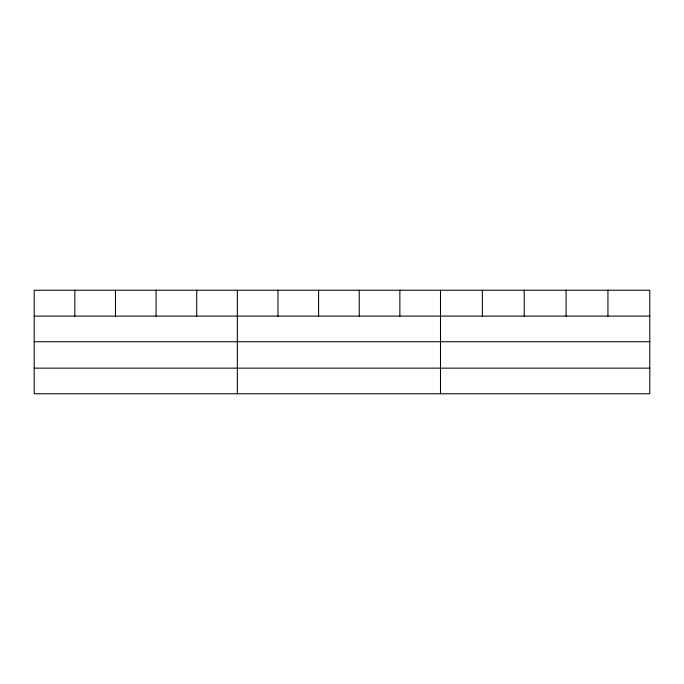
<?xml version="1.0" encoding="UTF-8"?>
<svg xmlns="http://www.w3.org/2000/svg" width="684" height="684" viewBox="0 0 684 684"><rect width="100%" height="100%" fill="white"/><g stroke="black" fill="none" stroke-linecap="round" stroke-linejoin="round"><path stroke-width="1.03" d="M649.8 341.735L649.8 290.23L34.2 290.23L34.2 393.77L649.8 393.77L649.8 341.735L34.2 341.735M34.2 316.102L649.8 316.102M34.2 368.146L649.8 368.146M607.939 290.23L607.939 316.102M566.078 290.23L566.078 316.102M524.218 290.23L524.218 316.102M482.357 290.23L482.357 316.102M440.496 290.23L440.496 393.77M399.866 290.23L399.866 316.102M359.237 290.23L359.237 316.102M318.607 290.23L318.607 316.102M277.978 290.23L277.978 316.102M237.348 290.23L237.348 393.77M196.718 290.23L196.718 316.102M156.089 290.23L156.089 316.102M115.459 290.23L115.459 316.102M74.83 290.23L74.83 316.102"/></g></svg>
